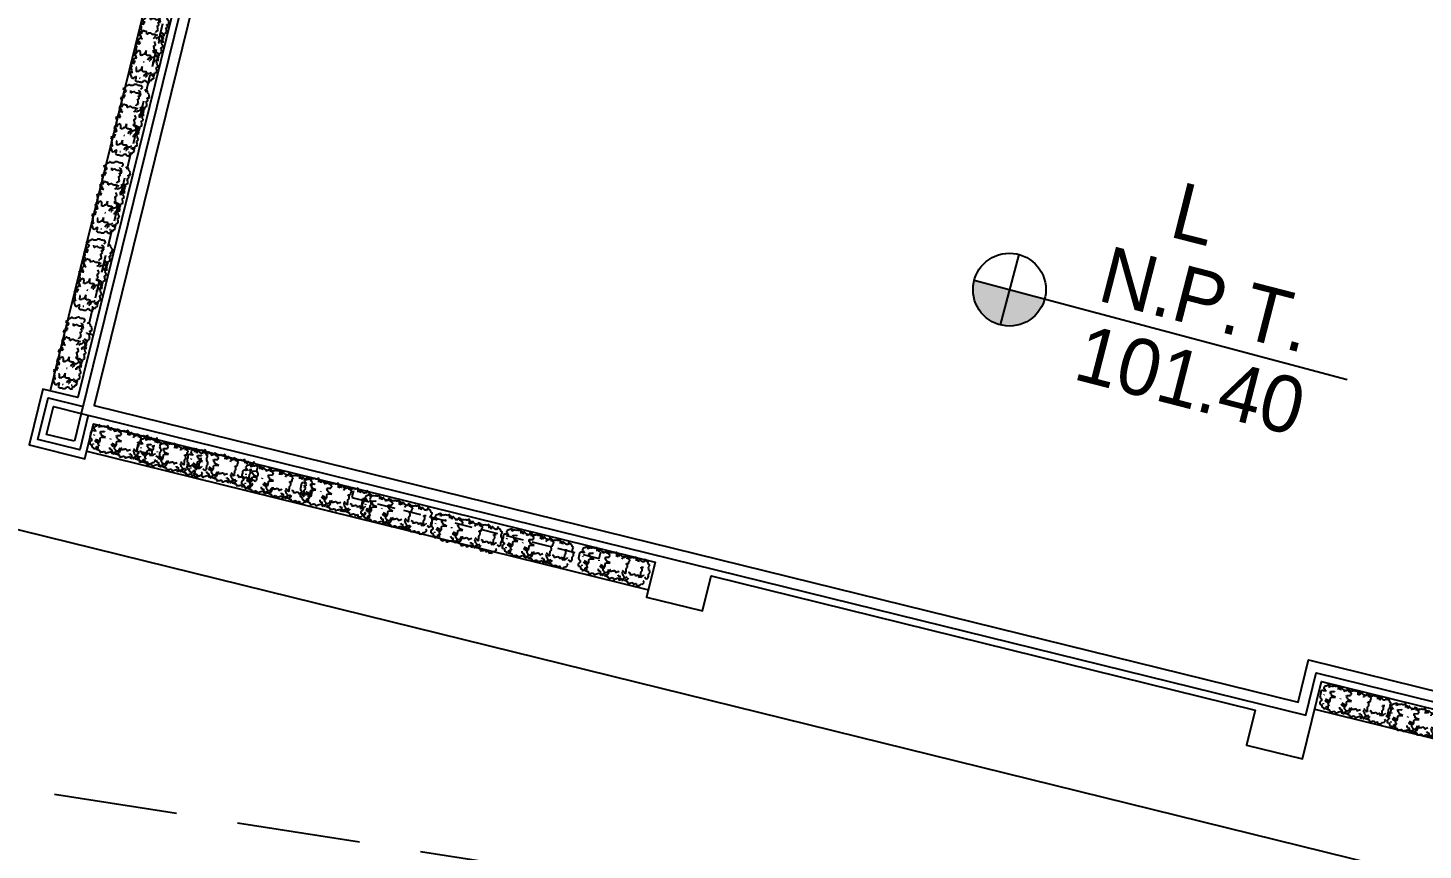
# Model space of a CAD drawing. Header units: millimetres. Extents: x 99 to 472, y 49 to 338.
# Drawn here: x 285.49 to 305.25, y 231.08 to 242.71 of the extents above; entities that cross this region are included whole.
import ezdxf

# ---------------------------------------------------------------- set-up
doc = ezdxf.new("R2010")
doc.units = ezdxf.units.MM
doc.linetypes.add('DASHED2', pattern=[0.375, 0.25, -0.125])
doc.linetypes.add('HIDDEN', pattern=[0.375, 0.25, -0.125])
for name, color, linetype in [('AUX2', 6, 'Continuous'), ('BANQUETA', 4, 'Continuous'), ('JARDINERIA', 3, 'Continuous'), ('NIVELES', 32, 'Continuous'), ('PLANTA', 7, 'Continuous')]:
    doc.layers.add(name, color=color, linetype=linetype)
doc.styles.add('H1', font='hand.shx', dxfattribs={"height": 0.15})

# ---------------------------------------------------------------- blocks, each defined once
blk = doc.blocks.new('ARBUSTO')
at = {"color": 95}
for p, q in [((-43.794, -44.69), (-43.815, -44.706)), ((-43.775, -44.676), (-43.794, -44.69)), ((-43.758, -44.674), (-43.775, -44.676)), ((-43.746, -44.655), (-43.758, -44.674)), ((-43.742, -44.719), (-43.746, -44.655)), ((-43.712, -44.689), (-43.729, -44.703)), ((-43.694, -44.681), (-43.712, -44.689)), ((-43.68, -44.681), (-43.694, -44.681)), ((-43.662, -44.677), (-43.68, -44.681)), ((-43.646, -44.662), (-43.662, -44.677)), ((-43.63, -44.666), (-43.646, -44.662)), ((-43.614, -44.669), (-43.63, -44.666)), ((-43.598, -44.667), (-43.614, -44.669)), ((-43.581, -44.651), (-43.598, -44.667)), ((-43.565, -44.629), (-43.581, -44.651)), ((-43.556, -44.646), (-43.565, -44.629)), ((-43.549, -44.662), (-43.556, -44.646)), ((-43.539, -44.693), (-43.549, -44.662)), ((-43.526, -44.652), (-43.533, -44.713)), ((-43.529, -44.686), (-43.526, -44.668)), ((-43.526, -44.668), (-43.526, -44.652)), ((-43.488, -44.664), (-43.492, -44.681)), ((-43.481, -44.667), (-43.492, -44.685)), ((-43.492, -44.685), (-43.489, -44.705)), ((-43.488, -44.722), (-43.488, -44.664)), ((-43.466, -44.667), (-43.481, -44.667)), ((-43.447, -44.677), (-43.466, -44.667)), ((-43.433, -44.689), (-43.447, -44.677)), ((-43.417, -44.701), (-43.433, -44.689)), ((-43.349, -44.687), (-43.369, -44.703)), ((-43.344, -44.648), (-43.356, -44.707)), ((-43.33, -44.673), (-43.349, -44.687)), ((-43.335, -44.657), (-43.344, -44.648)), ((-43.328, -44.674), (-43.335, -44.657)), ((-43.312, -44.671), (-43.33, -44.673)), ((-43.312, -44.676), (-43.328, -44.674)), ((-43.301, -44.652), (-43.312, -44.671)), ((-43.298, -44.674), (-43.312, -44.676)), ((-43.296, -44.716), (-43.301, -44.652)), ((-43.28, -44.686), (-43.298, -44.674)), ((-43.266, -44.686), (-43.283, -44.699)), ((-43.271, -44.704), (-43.28, -44.686)), ((-43.248, -44.678), (-43.266, -44.686)), ((-43.234, -44.678), (-43.248, -44.678)), ((-43.216, -44.674), (-43.234, -44.678)), ((-43.2, -44.659), (-43.216, -44.674)), ((-43.185, -44.663), (-43.2, -44.659)), ((-43.169, -44.666), (-43.185, -44.663)), ((-43.153, -44.664), (-43.169, -44.666)), ((-43.135, -44.648), (-43.153, -44.664)), ((-43.119, -44.626), (-43.135, -44.648)), ((-43.11, -44.643), (-43.119, -44.626)), ((-43.103, -44.659), (-43.11, -44.643)), ((-43.093, -44.69), (-43.103, -44.659)), ((-43.087, -44.71), (-43.093, -44.69)), ((-43.08, -44.649), (-43.087, -44.71)), ((-43.087, -44.7), (-43.083, -44.683)), ((-43.083, -44.683), (-43.08, -44.665)), ((-43.08, -44.665), (-43.08, -44.649)), ((-43.047, -44.677), (-43.057, -44.695)), ((-43.042, -44.661), (-43.047, -44.677)), ((-43.035, -44.664), (-43.047, -44.682)), ((-43.047, -44.682), (-43.044, -44.702)), ((-43.042, -44.718), (-43.042, -44.661)), ((-43.02, -44.664), (-43.035, -44.664)), ((-43.002, -44.674), (-43.02, -44.664)), ((-42.987, -44.686), (-43.002, -44.674)), ((-42.971, -44.698), (-42.987, -44.686)), ((-42.903, -44.69), (-42.923, -44.706)), ((-42.898, -44.645), (-42.91, -44.704)), ((-42.884, -44.676), (-42.903, -44.69)), ((-42.89, -44.654), (-42.898, -44.645)), ((-42.882, -44.671), (-42.89, -44.654)), ((-42.867, -44.674), (-42.884, -44.676)), ((-42.866, -44.673), (-42.882, -44.671)), ((-42.855, -44.655), (-42.867, -44.674)), ((-42.852, -44.671), (-42.866, -44.673)), ((-42.851, -44.719), (-42.855, -44.655)), ((-42.834, -44.683), (-42.852, -44.671)), ((-42.82, -44.689), (-42.838, -44.703)), ((-42.826, -44.7), (-42.834, -44.683)), ((-42.803, -44.681), (-42.82, -44.689)), ((-42.788, -44.681), (-42.803, -44.681)), ((-42.771, -44.677), (-42.788, -44.681)), ((-42.755, -44.662), (-42.771, -44.677)), ((-42.739, -44.666), (-42.755, -44.662)), ((-42.723, -44.669), (-42.739, -44.666)), ((-42.707, -44.667), (-42.723, -44.669)), ((-42.689, -44.651), (-42.707, -44.667)), ((-42.673, -44.629), (-42.689, -44.651)), ((-42.665, -44.646), (-42.673, -44.629)), ((-42.658, -44.662), (-42.665, -44.646)), ((-42.647, -44.693), (-42.658, -44.662)), ((-42.634, -44.652), (-42.642, -44.713)), ((-42.634, -44.668), (-42.634, -44.652)), ((-42.589, -44.667), (-42.601, -44.685)), ((-42.601, -44.685), (-42.598, -44.705)), ((-42.597, -44.722), (-42.597, -44.664)), ((-42.575, -44.667), (-42.589, -44.667)), ((-42.556, -44.677), (-42.575, -44.667)), ((-42.541, -44.689), (-42.556, -44.677)), ((-42.525, -44.701), (-42.541, -44.689)), ((-42.464, -44.628), (-42.479, -44.707)), ((-42.453, -44.648), (-42.464, -44.628)), ((-42.444, -44.657), (-42.453, -44.648)), ((-42.437, -44.674), (-42.444, -44.657)), ((-42.421, -44.676), (-42.437, -44.674)), ((-42.406, -44.674), (-42.421, -44.676)), ((-42.389, -44.686), (-42.406, -44.674)), ((-42.38, -44.704), (-42.389, -44.686)), ((-43.892, -44.831), (-43.899, -44.846)), ((-43.899, -44.846), (-43.899, -44.861)), ((-43.899, -44.861), (-43.897, -44.876)), ((-43.897, -44.876), (-43.893, -44.897)), ((-43.893, -44.918), (-43.896, -44.933)), ((-43.896, -44.933), (-43.896, -44.948)), ((-43.896, -44.948), (-43.889, -44.965)), ((-43.893, -44.897), (-43.893, -44.918)), ((-43.876, -44.817), (-43.892, -44.831)), ((-43.889, -44.965), (-43.883, -44.981)), ((-43.883, -44.981), (-43.87, -44.996)), ((-43.86, -44.816), (-43.876, -44.817)), ((-43.87, -44.996), (-43.861, -44.999)), ((-43.844, -44.823), (-43.86, -44.816)), ((-43.852, -44.74), (-43.855, -44.758)), ((-43.855, -44.758), (-43.848, -44.774)), ((-43.847, -44.725), (-43.852, -44.74)), ((-43.848, -44.774), (-43.834, -44.778)), ((-43.829, -44.714), (-43.847, -44.725)), ((-43.815, -44.812), (-43.844, -44.823)), ((-43.834, -44.778), (-43.82, -44.796)), ((-43.815, -44.706), (-43.829, -44.714)), ((-43.82, -44.796), (-43.806, -44.805)), ((-43.797, -44.822), (-43.815, -44.812)), ((-43.814, -44.894), (-43.814, -44.915)), ((-43.806, -44.805), (-43.797, -44.822)), ((-43.758, -44.983), (-43.726, -44.991)), ((-43.729, -44.703), (-43.742, -44.719)), ((-43.726, -44.991), (-43.709, -44.992)), ((-43.709, -44.992), (-43.694, -45)), ((-43.693, -44.797), (-43.61, -44.779)), ((-43.693, -44.813), (-43.693, -44.797)), ((-43.684, -44.83), (-43.693, -44.813)), ((-43.677, -44.846), (-43.684, -44.83)), ((-43.661, -44.847), (-43.677, -44.846)), ((-43.649, -44.88), (-43.661, -44.847)), ((-43.661, -44.948), (-43.66, -44.933)), ((-43.657, -44.965), (-43.661, -44.948)), ((-43.66, -44.933), (-43.651, -44.918)), ((-43.655, -44.981), (-43.657, -44.965)), ((-43.651, -45), (-43.655, -44.981)), ((-43.651, -44.918), (-43.558, -44.897)), ((-43.558, -44.897), (-43.649, -44.88)), ((-43.61, -44.779), (-43.606, -44.763)), ((-43.533, -44.713), (-43.539, -44.693)), ((-43.489, -44.705), (-43.488, -44.722)), ((-43.447, -44.894), (-43.447, -44.915)), ((-43.402, -44.703), (-43.417, -44.701)), ((-43.401, -44.722), (-43.407, -44.737)), ((-43.385, -44.703), (-43.402, -44.703)), ((-43.384, -44.711), (-43.401, -44.722)), ((-43.392, -44.983), (-43.36, -44.991)), ((-43.37, -44.707), (-43.385, -44.703)), ((-43.369, -44.703), (-43.384, -44.711)), ((-43.356, -44.707), (-43.37, -44.707)), ((-43.36, -44.991), (-43.343, -44.992)), ((-43.343, -44.992), (-43.328, -45)), ((-43.327, -44.797), (-43.244, -44.779)), ((-43.327, -44.813), (-43.327, -44.797)), ((-43.318, -44.83), (-43.327, -44.813)), ((-43.311, -44.846), (-43.318, -44.83)), ((-43.295, -44.847), (-43.311, -44.846)), ((-43.283, -44.699), (-43.296, -44.716)), ((-43.283, -44.88), (-43.295, -44.847)), ((-43.295, -44.948), (-43.293, -44.933)), ((-43.29, -44.965), (-43.295, -44.948)), ((-43.293, -44.933), (-43.285, -44.918)), ((-43.289, -44.981), (-43.29, -44.965)), ((-43.285, -45), (-43.289, -44.981)), ((-43.285, -44.918), (-43.192, -44.897)), ((-43.192, -44.897), (-43.283, -44.88)), ((-43.266, -44.718), (-43.271, -44.704)), ((-43.251, -44.724), (-43.266, -44.718)), ((-43.234, -44.728), (-43.251, -44.724)), ((-43.244, -44.779), (-43.24, -44.763)), ((-43.24, -44.763), (-43.235, -44.746)), ((-43.235, -44.746), (-43.234, -44.728)), ((-43.089, -44.719), (-43.087, -44.7)), ((-43.089, -44.734), (-43.089, -44.719)), ((-43.065, -44.715), (-43.074, -44.734)), ((-43.057, -44.695), (-43.065, -44.715)), ((-43.044, -44.702), (-43.042, -44.718)), ((-42.956, -44.699), (-42.971, -44.698)), ((-42.961, -44.74), (-42.964, -44.758)), ((-42.955, -44.725), (-42.961, -44.74)), ((-42.939, -44.699), (-42.956, -44.699)), ((-42.938, -44.714), (-42.955, -44.725)), ((-42.925, -44.704), (-42.939, -44.699)), ((-42.923, -44.706), (-42.938, -44.714)), ((-42.91, -44.704), (-42.925, -44.704)), ((-42.897, -44.989), (-42.882, -44.997)), ((-42.838, -44.703), (-42.851, -44.719)), ((-42.842, -44.826), (-42.794, -44.81)), ((-42.835, -44.843), (-42.842, -44.826)), ((-42.819, -44.844), (-42.835, -44.843)), ((-42.82, -44.715), (-42.826, -44.7)), ((-42.805, -44.721), (-42.82, -44.715)), ((-42.807, -44.877), (-42.819, -44.844)), ((-42.819, -44.944), (-42.818, -44.93)), ((-42.815, -44.962), (-42.819, -44.944)), ((-42.818, -44.93), (-42.809, -44.915)), ((-42.813, -44.978), (-42.815, -44.962)), ((-42.809, -44.997), (-42.813, -44.978)), ((-42.809, -44.915), (-42.803, -44.894)), ((-42.803, -44.894), (-42.807, -44.877)), ((-42.788, -44.725), (-42.805, -44.721)), ((-42.798, -44.776), (-42.794, -44.76)), ((-42.794, -44.794), (-42.798, -44.776)), ((-42.794, -44.76), (-42.789, -44.742)), ((-42.794, -44.81), (-42.794, -44.794)), ((-42.789, -44.742), (-42.788, -44.725)), ((-42.642, -44.713), (-42.647, -44.693)), ((-42.598, -44.705), (-42.597, -44.722)), ((-42.511, -44.703), (-42.525, -44.701)), ((-42.493, -44.703), (-42.511, -44.703)), ((-42.511, -44.826), (-42.463, -44.81)), ((-42.504, -44.843), (-42.511, -44.826)), ((-42.488, -44.844), (-42.504, -44.843)), ((-42.479, -44.707), (-42.493, -44.703)), ((-42.476, -44.877), (-42.488, -44.844)), ((-42.488, -44.944), (-42.487, -44.93)), ((-42.484, -44.962), (-42.488, -44.944)), ((-42.487, -44.93), (-42.478, -44.915)), ((-42.482, -44.978), (-42.484, -44.962)), ((-42.478, -44.997), (-42.482, -44.978)), ((-42.478, -44.915), (-42.472, -44.894)), ((-42.472, -44.894), (-42.476, -44.877)), ((-42.434, -45.002), (-42.424, -44.986)), ((-42.424, -44.986), (-42.406, -44.986)), ((-42.374, -44.718), (-42.38, -44.704)), ((-42.36, -44.724), (-42.374, -44.718)), ((-42.342, -44.728), (-42.36, -44.724)), ((-42.353, -44.779), (-42.348, -44.763)), ((-42.348, -44.797), (-42.353, -44.779)), ((-42.348, -44.763), (-42.344, -44.746)), ((-42.348, -44.813), (-42.348, -44.797)), ((-42.339, -44.83), (-42.348, -44.813)), ((-42.344, -44.746), (-42.342, -44.728)), ((-42.332, -44.846), (-42.339, -44.83)), ((-42.316, -44.847), (-42.332, -44.846)), ((-42.305, -44.88), (-42.316, -44.847)), ((-42.316, -44.948), (-42.315, -44.933)), ((-42.312, -44.965), (-42.316, -44.948)), ((-42.315, -44.933), (-42.306, -44.918)), ((-42.31, -44.981), (-42.312, -44.965)), ((-42.306, -45), (-42.31, -44.981)), ((-42.306, -44.918), (-42.3, -44.897)), ((-42.3, -44.897), (-42.305, -44.88)), ((-43.857, -45.057), (-43.865, -45.072)), ((-43.865, -45.072), (-43.865, -45.093)), ((-43.865, -45.093), (-43.86, -45.113)), ((-43.861, -44.999), (-43.847, -45.003)), ((-43.86, -45.113), (-43.848, -45.131)), ((-43.838, -45.037), (-43.857, -45.057)), ((-43.848, -45.131), (-43.819, -45.122)), ((-43.847, -45.003), (-43.838, -45.019)), ((-43.838, -45.019), (-43.838, -45.037)), ((-43.819, -45.122), (-43.803, -45.139)), ((-43.803, -45.139), (-43.799, -45.158)), ((-43.799, -45.158), (-43.797, -45.174)), ((-43.797, -45.174), (-43.783, -45.174)), ((-43.786, -45.089), (-43.78, -45.11)), ((-43.783, -45.174), (-43.767, -45.173)), ((-43.767, -45.173), (-43.752, -45.186)), ((-43.745, -45.03), (-43.763, -45.021)), ((-43.758, -45.016), (-43.758, -45.034)), ((-43.752, -45.186), (-43.748, -45.202)), ((-43.748, -45.202), (-43.733, -45.208)), ((-43.731, -45.045), (-43.745, -45.03)), ((-43.733, -45.208), (-43.716, -45.189)), ((-43.732, -45.023), (-43.713, -45.026)), ((-43.662, -45.025), (-43.732, -45.023)), ((-43.713, -45.047), (-43.731, -45.045)), ((-43.716, -45.189), (-43.706, -45.173)), ((-43.713, -45.026), (-43.696, -45.041)), ((-43.706, -45.173), (-43.698, -45.152)), ((-43.683, -45.059), (-43.699, -45.047)), ((-43.698, -45.152), (-43.697, -45.135)), ((-43.697, -45.135), (-43.68, -45.127)), ((-43.697, -45.135), (-43.672, -45.135)), ((-43.696, -45.041), (-43.678, -45.041)), ((-43.694, -45), (-43.678, -45.015)), ((-43.674, -45.075), (-43.683, -45.059)), ((-43.678, -45.015), (-43.662, -45.025)), ((-43.678, -45.041), (-43.664, -45.03)), ((-43.678, -45.212), (-43.678, -45.175)), ((-43.678, -45.175), (-43.665, -45.194)), ((-43.674, -45.196), (-43.678, -45.212)), ((-43.668, -45.093), (-43.674, -45.075)), ((-43.665, -45.181), (-43.674, -45.196)), ((-43.672, -45.135), (-43.66, -45.176)), ((-43.651, -45.106), (-43.668, -45.093)), ((-43.665, -45.194), (-43.651, -45.198)), ((-43.664, -45.03), (-43.651, -45.015)), ((-43.651, -45.015), (-43.651, -45)), ((-43.636, -45.117), (-43.651, -45.106)), ((-43.651, -45.198), (-43.62, -45.198)), ((-43.62, -45.198), (-43.611, -45.215)), ((-43.611, -45.215), (-43.603, -45.232)), ((-43.603, -45.232), (-43.585, -45.236)), ((-43.585, -45.236), (-43.569, -45.229)), ((-43.569, -45.229), (-43.553, -45.221)), ((-43.553, -45.221), (-43.537, -45.215)), ((-43.537, -45.215), (-43.521, -45.203)), ((-43.521, -45.203), (-43.507, -45.202)), ((-43.507, -45.202), (-43.492, -45.209)), ((-43.492, -45.209), (-43.485, -45.225)), ((-43.485, -45.225), (-43.469, -45.232)), ((-43.469, -45.232), (-43.453, -45.225)), ((-43.453, -45.225), (-43.438, -45.209)), ((-43.438, -45.209), (-43.424, -45.202)), ((-43.424, -45.202), (-43.407, -45.19)), ((-43.42, -45.089), (-43.414, -45.11)), ((-43.414, -45.11), (-43.402, -45.127)), ((-43.407, -45.19), (-43.375, -45.175)), ((-43.402, -45.127), (-43.373, -45.119)), ((-43.379, -45.03), (-43.396, -45.021)), ((-43.392, -45.016), (-43.392, -45.034)), ((-43.364, -45.045), (-43.379, -45.03)), ((-43.375, -45.175), (-43.36, -45.173)), ((-43.373, -45.119), (-43.357, -45.136)), ((-43.296, -45.025), (-43.366, -45.023)), ((-43.366, -45.023), (-43.347, -45.026)), ((-43.347, -45.047), (-43.364, -45.045)), ((-43.36, -45.173), (-43.343, -45.175)), ((-43.357, -45.136), (-43.353, -45.155)), ((-43.353, -45.155), (-43.352, -45.171)), ((-43.352, -45.171), (-43.337, -45.171)), ((-43.347, -45.026), (-43.33, -45.041)), ((-43.343, -45.175), (-43.332, -45.215)), ((-43.337, -45.171), (-43.321, -45.169)), ((-43.316, -45.059), (-43.332, -45.047)), ((-43.332, -45.215), (-43.325, -45.198)), ((-43.33, -45.041), (-43.312, -45.041)), ((-43.328, -45), (-43.312, -45.015)), ((-43.325, -45.198), (-43.315, -45.182)), ((-43.321, -45.169), (-43.307, -45.183)), ((-43.308, -45.075), (-43.316, -45.059)), ((-43.315, -45.182), (-43.298, -45.182)), ((-43.312, -45.015), (-43.296, -45.025)), ((-43.312, -45.041), (-43.298, -45.03)), ((-43.302, -45.093), (-43.308, -45.075)), ((-43.307, -45.183), (-43.302, -45.199)), ((-43.285, -45.106), (-43.302, -45.093)), ((-43.302, -45.199), (-43.288, -45.205)), ((-43.298, -45.03), (-43.285, -45.015)), ((-43.298, -45.182), (-43.283, -45.169)), ((-43.288, -45.205), (-43.27, -45.186)), ((-43.285, -45.015), (-43.285, -45)), ((-43.27, -45.117), (-43.285, -45.106)), ((-43.283, -45.169), (-43.267, -45.152)), ((-43.257, -45.132), (-43.27, -45.117)), ((-43.27, -45.186), (-43.26, -45.169)), ((-43.267, -45.152), (-43.26, -45.135)), ((-43.26, -45.135), (-43.257, -45.132)), ((-43.26, -45.169), (-43.253, -45.149)), ((-43.253, -45.149), (-43.251, -45.131)), ((-43.251, -45.131), (-43.234, -45.123)), ((-43.234, -45.123), (-43.216, -45.114)), ((-43.232, -45.172), (-43.219, -45.191)), ((-43.232, -45.209), (-43.232, -45.172)), ((-43.228, -45.192), (-43.232, -45.209)), ((-43.219, -45.178), (-43.228, -45.192)), ((-43.205, -45.165), (-43.219, -45.178)), ((-43.219, -45.191), (-43.205, -45.195)), ((-43.216, -45.114), (-43.202, -45.103)), ((-43.187, -45.148), (-43.205, -45.165)), ((-43.205, -45.195), (-43.174, -45.195)), ((-43.202, -45.103), (-43.192, -45.065)), ((-43.192, -45.065), (-43.189, -45.042)), ((-43.183, -45.133), (-43.187, -45.148)), ((-43.18, -45.114), (-43.183, -45.133)), ((-43.179, -45.095), (-43.18, -45.114)), ((-43.171, -45.073), (-43.179, -45.095)), ((-43.174, -45.031), (-43.166, -45.049)), ((-43.174, -45.195), (-43.166, -45.212)), ((-43.164, -45.05), (-43.171, -45.073)), ((-43.166, -45.049), (-43.157, -45.065)), ((-43.166, -45.212), (-43.157, -45.229)), ((-43.157, -45.065), (-43.139, -45.069)), ((-43.157, -45.229), (-43.139, -45.233)), ((-43.139, -45.069), (-43.124, -45.062)), ((-43.139, -45.233), (-43.124, -45.226)), ((-43.124, -45.062), (-43.108, -45.054)), ((-43.124, -45.226), (-43.108, -45.218)), ((-43.108, -45.054), (-43.092, -45.049)), ((-43.108, -45.218), (-43.092, -45.212)), ((-43.092, -45.049), (-43.076, -45.036)), ((-43.092, -45.212), (-43.076, -45.2)), ((-43.076, -45.036), (-43.061, -45.035)), ((-43.076, -45.2), (-43.061, -45.199)), ((-43.061, -45.035), (-43.047, -45.042)), ((-43.061, -45.199), (-43.047, -45.206)), ((-43.047, -45.042), (-43.039, -45.058)), ((-43.047, -45.206), (-43.039, -45.222)), ((-43.039, -45.058), (-43.023, -45.065)), ((-43.039, -45.222), (-43.023, -45.229)), ((-43.023, -45.065), (-43.007, -45.058)), ((-43.023, -45.229), (-43.007, -45.222)), ((-43.007, -45.058), (-42.993, -45.042)), ((-43.007, -45.222), (-42.993, -45.206)), ((-42.993, -45.042), (-42.978, -45.035)), ((-42.993, -45.206), (-42.978, -45.199)), ((-42.978, -45.035), (-42.961, -45.023)), ((-42.978, -45.199), (-42.961, -45.187)), ((-42.968, -45.113), (-42.957, -45.131)), ((-42.961, -45.187), (-42.929, -45.172)), ((-42.957, -45.131), (-42.928, -45.122)), ((-42.929, -45.172), (-42.914, -45.225)), ((-42.928, -45.122), (-42.912, -45.139)), ((-42.914, -45.225), (-42.897, -45.172)), ((-42.912, -45.139), (-42.907, -45.158)), ((-42.907, -45.158), (-42.906, -45.174)), ((-42.906, -45.174), (-42.891, -45.174)), ((-42.887, -45.043), (-42.901, -45.043)), ((-42.897, -45.172), (-42.887, -45.211)), ((-42.891, -45.174), (-42.875, -45.173)), ((-42.871, -45.056), (-42.887, -45.043)), ((-42.887, -45.211), (-42.88, -45.195)), ((-42.882, -44.997), (-42.866, -45.012)), ((-42.88, -45.195), (-42.869, -45.179)), ((-42.875, -45.173), (-42.861, -45.186)), ((-42.862, -45.072), (-42.871, -45.056)), ((-42.869, -45.179), (-42.852, -45.179)), ((-42.866, -45.012), (-42.85, -45.022)), ((-42.856, -45.089), (-42.862, -45.072)), ((-42.861, -45.186), (-42.856, -45.202)), ((-42.839, -45.103), (-42.856, -45.089)), ((-42.856, -45.202), (-42.842, -45.208)), ((-42.852, -45.179), (-42.837, -45.165)), ((-42.85, -45.022), (-42.833, -45.02)), ((-42.842, -45.208), (-42.825, -45.189)), ((-42.824, -45.114), (-42.839, -45.103)), ((-42.837, -45.165), (-42.821, -45.149)), ((-42.836, -45.038), (-42.822, -45.027)), ((-42.797, -45.038), (-42.836, -45.038)), ((-42.833, -45.02), (-42.814, -45.023)), ((-42.825, -45.189), (-42.814, -45.173)), ((-42.811, -45.129), (-42.824, -45.114)), ((-42.822, -45.027), (-42.809, -45.012)), ((-42.821, -45.149), (-42.814, -45.131)), ((-42.814, -45.023), (-42.797, -45.038)), ((-42.814, -45.131), (-42.811, -45.129)), ((-42.814, -45.173), (-42.807, -45.152)), ((-42.809, -45.012), (-42.809, -44.997)), ((-42.807, -45.152), (-42.806, -45.135)), ((-42.806, -45.135), (-42.788, -45.127)), ((-42.788, -45.127), (-42.771, -45.117)), ((-42.787, -45.175), (-42.774, -45.194)), ((-42.787, -45.212), (-42.787, -45.175)), ((-42.782, -45.196), (-42.787, -45.212)), ((-42.774, -45.181), (-42.782, -45.196)), ((-42.759, -45.169), (-42.774, -45.181)), ((-42.774, -45.194), (-42.759, -45.198)), ((-42.771, -45.117), (-42.756, -45.106)), ((-42.759, -45.002), (-42.729, -45.002)), ((-42.742, -45.151), (-42.759, -45.169)), ((-42.759, -45.198), (-42.729, -45.198)), ((-42.737, -45.136), (-42.742, -45.151)), ((-42.734, -45.117), (-42.737, -45.136)), ((-42.729, -45.002), (-42.72, -45.02)), ((-42.729, -45.198), (-42.72, -45.215)), ((-42.72, -45.02), (-42.711, -45.036)), ((-42.72, -45.215), (-42.711, -45.232)), ((-42.711, -45.036), (-42.694, -45.04)), ((-42.711, -45.232), (-42.694, -45.236)), ((-42.694, -45.04), (-42.678, -45.033)), ((-42.694, -45.236), (-42.678, -45.229)), ((-42.678, -45.033), (-42.662, -45.025)), ((-42.678, -45.229), (-42.662, -45.221)), ((-42.662, -45.025), (-42.646, -45.02)), ((-42.662, -45.221), (-42.646, -45.215)), ((-42.646, -45.02), (-42.63, -45.007)), ((-42.646, -45.215), (-42.63, -45.203)), ((-42.63, -45.007), (-42.615, -45.006)), ((-42.63, -45.203), (-42.615, -45.202)), ((-42.615, -45.006), (-42.601, -45.013)), ((-42.615, -45.202), (-42.601, -45.209)), ((-42.601, -45.013), (-42.594, -45.029)), ((-42.601, -45.209), (-42.594, -45.225)), ((-42.594, -45.029), (-42.578, -45.03)), ((-42.594, -45.225), (-42.578, -45.226)), ((-42.578, -45.03), (-42.562, -45.023)), ((-42.578, -45.226), (-42.562, -45.219)), ((-42.562, -45.023), (-42.547, -45.007)), ((-42.562, -45.219), (-42.547, -45.203)), ((-42.552, -44.997), (-42.536, -45.012)), ((-42.547, -45.007), (-42.533, -45)), ((-42.547, -45.203), (-42.533, -45.196)), ((-42.536, -45.012), (-42.52, -45.022)), ((-42.533, -45), (-42.515, -45.049)), ((-42.533, -45.196), (-42.515, -45.244)), ((-42.52, -45.022), (-42.502, -45.02)), ((-42.515, -45.049), (-42.483, -45.034)), ((-42.515, -45.244), (-42.483, -45.23)), ((-42.506, -45.038), (-42.491, -45.027)), ((-42.502, -45.02), (-42.483, -45.023)), ((-42.491, -45.027), (-42.478, -45.012)), ((-42.483, -45.023), (-42.466, -45.038)), ((-42.483, -45.034), (-42.469, -45.032)), ((-42.483, -45.23), (-42.469, -45.228)), ((-42.478, -45.012), (-42.478, -44.997)), ((-42.469, -45.032), (-42.451, -45.034)), ((-42.469, -45.228), (-42.451, -45.23)), ((-42.451, -45.034), (-42.441, -45.019)), ((-42.451, -45.23), (-42.441, -45.215)), ((-42.441, -45.019), (-42.434, -45.002)), ((-42.441, -45.215), (-42.434, -45.198)), ((-42.434, -45.198), (-42.424, -45.182)), ((-42.424, -45.182), (-42.406, -45.182)), ((-42.406, -45.182), (-42.392, -45.169)), ((-42.379, -45.117), (-42.393, -45.106)), ((-42.392, -45.169), (-42.376, -45.152)), ((-42.387, -45.023), (-42.368, -45.026)), ((-42.366, -45.132), (-42.379, -45.117)), ((-42.376, -45.152), (-42.368, -45.135)), ((-42.368, -45.026), (-42.351, -45.041)), ((-42.368, -45.135), (-42.366, -45.132)), ((-42.351, -45.041), (-42.334, -45.041)), ((-42.334, -45.041), (-42.319, -45.03)), ((-42.319, -45.03), (-42.306, -45.015)), ((-42.306, -45.015), (-42.306, -45))]:
    blk.add_line(p, q, dxfattribs=at)

msp = doc.modelspace()

# ---------------------------------------------------------------- hatches: boundary and pattern name
at = {"layer": 'NIVELES'}
for points in [[(298.89106, 239.14096, 0.41421356), (299.25729, 238.50979), (299.38976, 239.00849)], [(299.88846, 238.87602), (299.38976, 239.00849), (299.25729, 238.50979, 0.41421356)]]:
    msp.add_hatch(color=256, dxfattribs=at).paths.add_polyline_path(points)

# ---------------------------------------------------------------- linework, layer by layer
at = {"color": 32}
for p, q in [((299.52224, 239.50719), (299.25729, 238.50979)), ((298.89106, 239.14096), (304.1716, 237.73825))]:
    msp.add_line(p, q, dxfattribs=at)
at = {"color": 2, "linetype": 'Continuous', "ltscale": 0.3}
msp.add_line((277.10556, 237.64402), (314.90346, 228.33298), dxfattribs=at)
at = {"color": 32}
msp.add_circle((299.38976, 239.00849), 0.51599, dxfattribs=at)
at = {"color": 2, "linetype": 'Continuous', "ltscale": 0.3}
msp.add_arc((233.45978, -10.32274), 274.99416, 63.6633228, 81.8530187, dxfattribs=at)
at = {"layer": 'BANQUETA', "color": 32, "linetype": 'HIDDEN', "ltscale": 7}
msp.add_line((200.28428, 245.29272), (402.93183, 213.5085), dxfattribs=at)
at = {"layer": 'PLANTA', "color": 7}
for p, q in [((287.6799, 245.18513), (285.80533, 237.57539)), ((286.32201, 236.72096), (294.27708, 234.76133))]:
    msp.add_line(p, q, dxfattribs=at)
at = {"layer": 'PLANTA', "color": 0}
msp.add_lwpolyline([(295.18965, 247.52623), (295.31138, 248.02036), (294.5235, 248.21444), (294.90443, 249.76082), (287.75516, 251.52196), (286.47324, 246.31807), (287.76915, 245.99883), (287.57507, 245.21096), (288.06898, 245.08929), (286.19441, 237.47955), (285.70028, 237.60127), (285.50553, 236.81067), (286.29613, 236.61591), (286.41785, 237.11004), (294.37292, 235.1504), (294.2512, 234.65628), (295.0418, 234.46152), (295.16352, 234.95565), (302.87028, 233.05718), (302.74856, 232.56306), (303.53916, 232.3683), (303.80853, 233.46178), (313.84456, 230.98953)], dxfattribs=at)
at = {"layer": 'PLANTA', "color": 5, "linetype": 'Continuous'}
for points in [[(286.24455, 237.25755), (303.5864, 232.9856), (303.73405, 233.58495), (313.77163, 231.11232), (315.54173, 238.29799), (319.22011, 237.39187), (320.17501, 241.26826), (314.24207, 242.72977), (314.4855, 243.71799), (312.70664, 244.15619), (312.4632, 243.16793), (307.00651, 244.51212), (307.24995, 245.50037), (303.39577, 246.44981), (303.15232, 245.46155), (294.28054, 247.64701)], [(288.53175, 245.91415), (286.42697, 237.36985), (303.47702, 233.16978), (303.62409, 233.7668), (313.66167, 231.29416), (315.43177, 238.47983), (319.10787, 237.57427), (319.99088, 241.15886), (314.05789, 242.62039), (314.30075, 243.60627), (312.81837, 243.97143), (312.57492, 242.98318), (306.82175, 244.4004), (307.06577, 245.39099), (303.50806, 246.26739), (303.26462, 245.27913)], [(288.38585, 245.95009), (286.24455, 237.25755)], [(286.34337, 237.23321), (286.22165, 236.73908), (285.6287, 236.88515), (285.77476, 237.4781), (286.26889, 237.35638)]]:
    msp.add_lwpolyline(points, dxfattribs=at)
at = {"layer": 'PLANTA', "color": 8, "linetype": 'DASHED2'}
for points in [[(287.85052, 244.20249), (287.75481, 244.22606), (286.31715, 238.38992), (286.41286, 238.36635)], [(290.10073, 236.16212), (290.07716, 236.0664), (293.57884, 235.20381), (293.60242, 235.29952)]]:
    msp.add_lwpolyline(points, dxfattribs=at)
at = {"layer": 'PLANTA', "color": 5, "linetype": 'Continuous'}
msp.add_lwpolyline([(286.14717, 236.86225), (285.75187, 236.95963), (285.84925, 237.35493), (286.24455, 237.25755)], close=True, dxfattribs=at)
at = {"layer": 'PLANTA', "color": 7}
msp.add_lwpolyline([(303.71268, 233.07271), (313.60281, 230.6364), (313.69865, 231.02547)], dxfattribs=at)

# ---------------------------------------------------------------- block references
at = {"layer": 'JARDINERIA', "color": 82}
for p, xscale, yscale, zscale, rotation in [((265.6921, 276.39933), 0.6455518572764501, 0.6455518572764501, 0.6455518572764501, 76.1614225207964), ((265.41352, 275.35976), 0.6455518572764501, 0.6455518572764501, 0.6455518572764501, 76.1614225207964), ((265.14393, 274.26538), 0.6455518572764501, 0.6455518572764501, 0.6455518572764501, 76.1614225207964), ((264.89208, 273.1707), 0.6455518572764501, 0.6455518572764501, 0.6455518572764501, 76.1614225207964), ((264.60153, 272.06353), 0.6455518572764501, 0.6455518572764501, 0.6455518572764501, 76.1614225207964), ((320.82097, 258.33333), 0.6455518572765742, 0.6455518572765742, 0.6455518572765742, 346.1614225207939), ((321.48483, 258.15054), 0.6455518572765742, 0.6455518572765742, 0.6455518572765742, 346.1614225207939), ((322.19627, 257.99429), 0.6455518572765742, 0.6455518572765742, 0.6455518572765742, 346.1614225207939), ((322.97167, 257.77431), 0.6455518572765742, 0.6455518572765742, 0.6455518572765742, 346.1614225207939), ((323.95963, 257.33383), 0.6455518572765352, 0.6455518572765352, 0.6455518572765352, 345.7328461178117), ((324.82317, 257.09287), 0.6455518572765352, 0.6455518572765352, 0.6455518572765352, 345.7328461178117), ((325.81423, 256.82242), 0.6455518572765352, 0.6455518572765352, 0.6455518572765352, 345.7328461178117), ((326.82316, 256.60694), 0.6455518572765352, 0.6455518572765352, 0.6455518572765352, 345.7328461178117), ((327.7415, 256.61304), 0.6455518572765742, 0.6455518572765742, 0.6455518572765742, 346.1614225207939), ((338.24226, 254.65551), 0.6455518572765742, 0.6455518572765742, 0.6455518572765742, 346.1614225207939), ((339.19703, 254.39717), 0.6455518572765742, 0.6455518572765742, 0.6455518572765742, 346.1614225207939)]:
    msp.add_blockref('ARBUSTO', p, dxfattribs=dict(at, xscale=xscale, yscale=yscale, zscale=zscale, rotation=rotation))

# ---------------------------------------------------------------- texts
at = {"layer": 'AUX2', "color": 7, "style": 'H1'}
for s, rotation, p in [('L', 345.833722, (301.63124, 239.76364)), ('N.P.T.', 345.604674, (300.61429, 238.86071)), ('101.40', 345.604674, (300.2701, 237.74816))]:
    msp.add_text(s, height=0.8, rotation=rotation, dxfattribs=at).set_placement(p)

doc.saveas('drawing.dxf')
